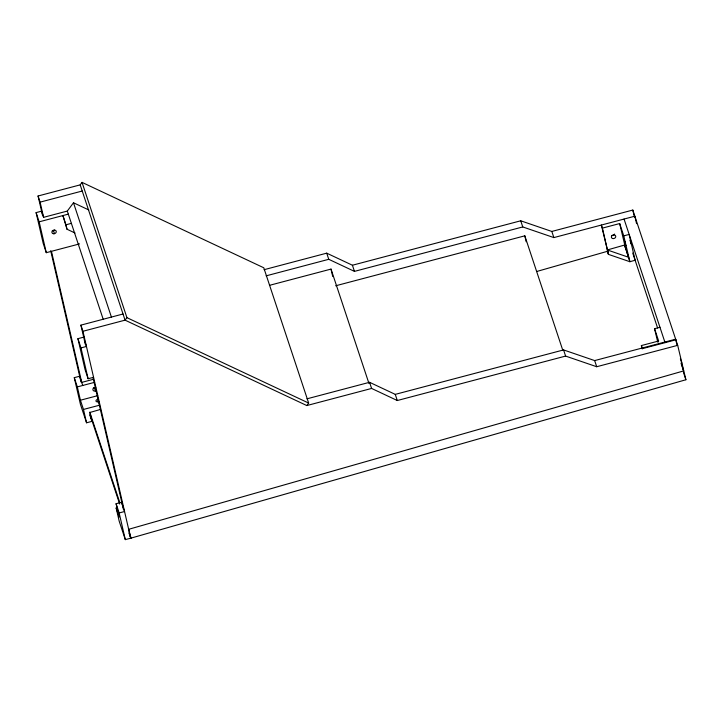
<?xml version="1.0" encoding="UTF-8"?>
<svg xmlns="http://www.w3.org/2000/svg" width="722" height="722" viewBox="0 0 722 722"><rect width="100%" height="100%" fill="white"/><g stroke="black" fill="none" stroke-linecap="round" stroke-linejoin="round"><path stroke-width="1.08" d="M42.607 215.688L38.058 195.996L80.187 184.868L82.037 182.377L263.783 267.781L308.664 403.066L306.805 405.556L125.068 320.153L82.949 331.281L80.9 325.135L123.029 314.007M79.564 243.901L46.28 252.682L43.221 243.458L36.1 212.611L41.56 211.167L43.609 217.322L67.299 211.068L73.482 202.765L88.797 209.958M82.037 182.377L126.928 317.662L125.068 320.153L80.187 184.868M602.401 228.116L608.466 254.379L607.31 249.965L624.656 245.02L629.891 261.725L635.116 260.236L629.151 234.433L623.754 235.859L619.675 223.558L602.401 228.116L601.381 225.047L608.466 254.379L629.891 261.725L623.754 235.859M536.5 271.553L607.428 251.31M100.647 409.401L89.898 412.47L91.956 421.359L86.55 422.785L80.431 404.338L74.276 377.66L79.673 376.234L82.732 385.467M681.27 362.724L683.59 370.937L128.66 529.307L130.98 538.125L685.9 379.754L677.696 345.342L632.806 210.057L551.825 231.446L520.724 220.797L352.417 265.236L326.714 253.16L264.09 269.694M38.058 195.996L40.098 202.142L82.227 191.023M36.1 212.611L39.159 221.834L68.319 214.136M75.034 233.007L67.002 229.235L62.913 215.562L65.973 224.786L71.379 223.36M266.129 275.849L328.754 259.306L354.457 271.382L522.764 226.943L553.864 237.592L634.846 216.203L636.569 223.667M269.459 285.343L331.01 269.089L368.978 383.517M93.571 377.308L88.102 378.743L85.043 369.52L77.922 338.672L84.402 336.966M77.922 338.672L80.981 347.896L86.45 346.461L84.411 340.306M335.658 285.786L524.813 235.832L562.781 350.26M81.712 382.389L93.589 379.249M74.276 377.66L77.335 386.893L94.609 382.326M77.335 386.893L80.413 400.223L97.687 395.665M80.413 400.223L83.472 409.446L99.672 405.168M306.931 398.833L369.556 382.299L395.259 394.374L563.566 349.926L594.666 360.585L675.657 339.196L677.101 345.468M306.805 405.556L371.604 388.445L397.299 400.52L565.606 356.081L596.706 366.731L677.696 345.342M657.634 341.65L654.565 328.709L659.962 327.283M642.129 348.843L641.371 345.567L658.644 341.01L654.565 328.709M675.855 339.809L642.39 348.645L641.371 345.567M116.098 503.73L121.495 502.304L124.554 511.528L119.157 512.954L116.098 503.73L119.175 517.06L116.116 507.837L119.193 521.176L125.312 539.623L130.718 538.197L82.949 331.281M607.31 249.965L628.736 257.321M126.928 317.662L308.664 403.066M680.368 358.816L681.803 363.121M681.108 363.482L683.59 370.937M683.427 372.299L685.9 379.754M624.052 219.055L665.061 342.661M632.734 253.061L657.589 327.978M624.656 245.02L628.194 256.599M551.825 231.446L553.864 237.592M594.666 360.585L596.706 366.731M520.724 220.797L522.764 226.943M563.566 349.926L565.606 356.081M352.417 265.236L354.457 271.382M395.259 394.374L397.299 400.52M326.714 253.16L328.754 259.306M369.556 382.299L371.604 388.445M73.482 202.765L111.45 317.193M67.299 211.068L103.129 319.079M53.473 230.607L54.493 233.684M94.465 387.985L95.484 391.053M89.79 412.127L119.825 502.674M89.979 414.554L119.662 504.037M129.211 532.8L130.98 538.125M89.907 415.204L91.956 421.359M129.012 533.071L130.718 538.197M630.631 242.448C632.273 247.953 629.358 236.708 630.333 241.338M658.067 342.129L657.507 340.369L657.787 341.786M619.675 223.558L625.812 249.424M632.806 210.057L634.503 217.376M524.813 235.832L526.185 241.762M331.01 269.089L332.725 276.481M65.973 224.786L67.002 229.235M80.9 325.135L85.395 344.565M93.03 377.642L123.48 509.561M97.732 399.329L98.553 402.885M80.981 347.896L88.102 378.743M119.157 512.954L125.312 539.623M40.098 202.142L43.636 217.457M51.47 251.373L81.776 382.66M50.693 250.696L80.999 381.983M83.472 409.446L86.55 422.785M39.159 221.834L46.28 252.682M614.621 234.063A2.238 1.823 -18.4 0 1 611.823 235.489M99.094 401.594A2.238 1.291 -13 0 1 95.981 401.125A2.238 1.291 -13 0 1 98.309 399.221M96.504 390.53A2.238 1.823 -18.4 0 1 92.912 389.853A2.238 1.823 -18.4 0 1 95.8 387.452M95.484 387.461A2.238 1.823 -18.4 0 1 93.328 388.03M54.502 230.083A2.238 1.823 -18.4 0 1 52.345 230.652M624.656 241.365L625.793 245.66L624.656 241.365M612.843 238.567A2.238 1.823 -18.4 0 0 615.722 236.175A2.238 1.823 -18.4 0 0 612.13 235.489A2.238 1.823 -18.4 0 0 612.843 238.567M53.365 233.729A2.238 1.823 -18.4 0 0 56.244 231.329A2.238 1.823 -18.4 0 0 52.652 230.643A2.238 1.823 -18.4 0 0 53.365 233.729"/></g></svg>
